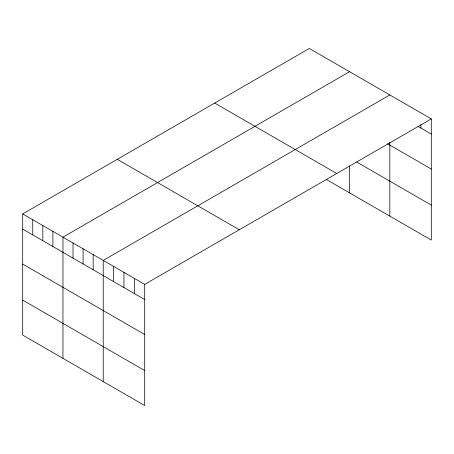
<?xml version="1.0" encoding="UTF-8"?>
<svg xmlns="http://www.w3.org/2000/svg" width="454" height="454" viewBox="0 0 454 454"><rect width="100%" height="100%" fill="white"/><g stroke="black" fill="none" stroke-linecap="round" stroke-linejoin="round"><path stroke-width="0.68" d="M22.7 213.93L144.701 284.363L144.701 405.541L22.7 335.103L22.7 213.93L309.299 48.459L431.3 118.897L431.3 240.07L326.471 179.546M349.557 71.704L62.958 237.175L62.958 358.348M389.821 94.948L103.223 260.414L103.223 381.593M144.701 284.363L431.3 118.897M417.879 126.325L431.3 134.072M387.449 143.736L431.3 169.053M356.662 162.004L431.3 205.094M214.719 103.064L336.72 173.502M117.28 159.326L239.281 229.758M22.7 229.105L144.701 299.544M22.7 264.086L144.701 334.519M22.7 300.122L144.701 370.56M420.932 124.64L420.932 128.085M389.821 142.363L389.821 216.121M349.557 166.13L349.557 192.882M134.327 278.376L134.327 293.556M123.959 272.389L123.959 287.569M113.591 266.402L113.591 281.582M93.155 254.603L93.155 269.784M83.088 248.792L83.088 263.973M73.026 242.981L73.026 258.161M52.897 231.364L52.897 246.539M42.829 225.553L42.829 240.728M32.767 219.742L32.767 234.917"/></g></svg>
